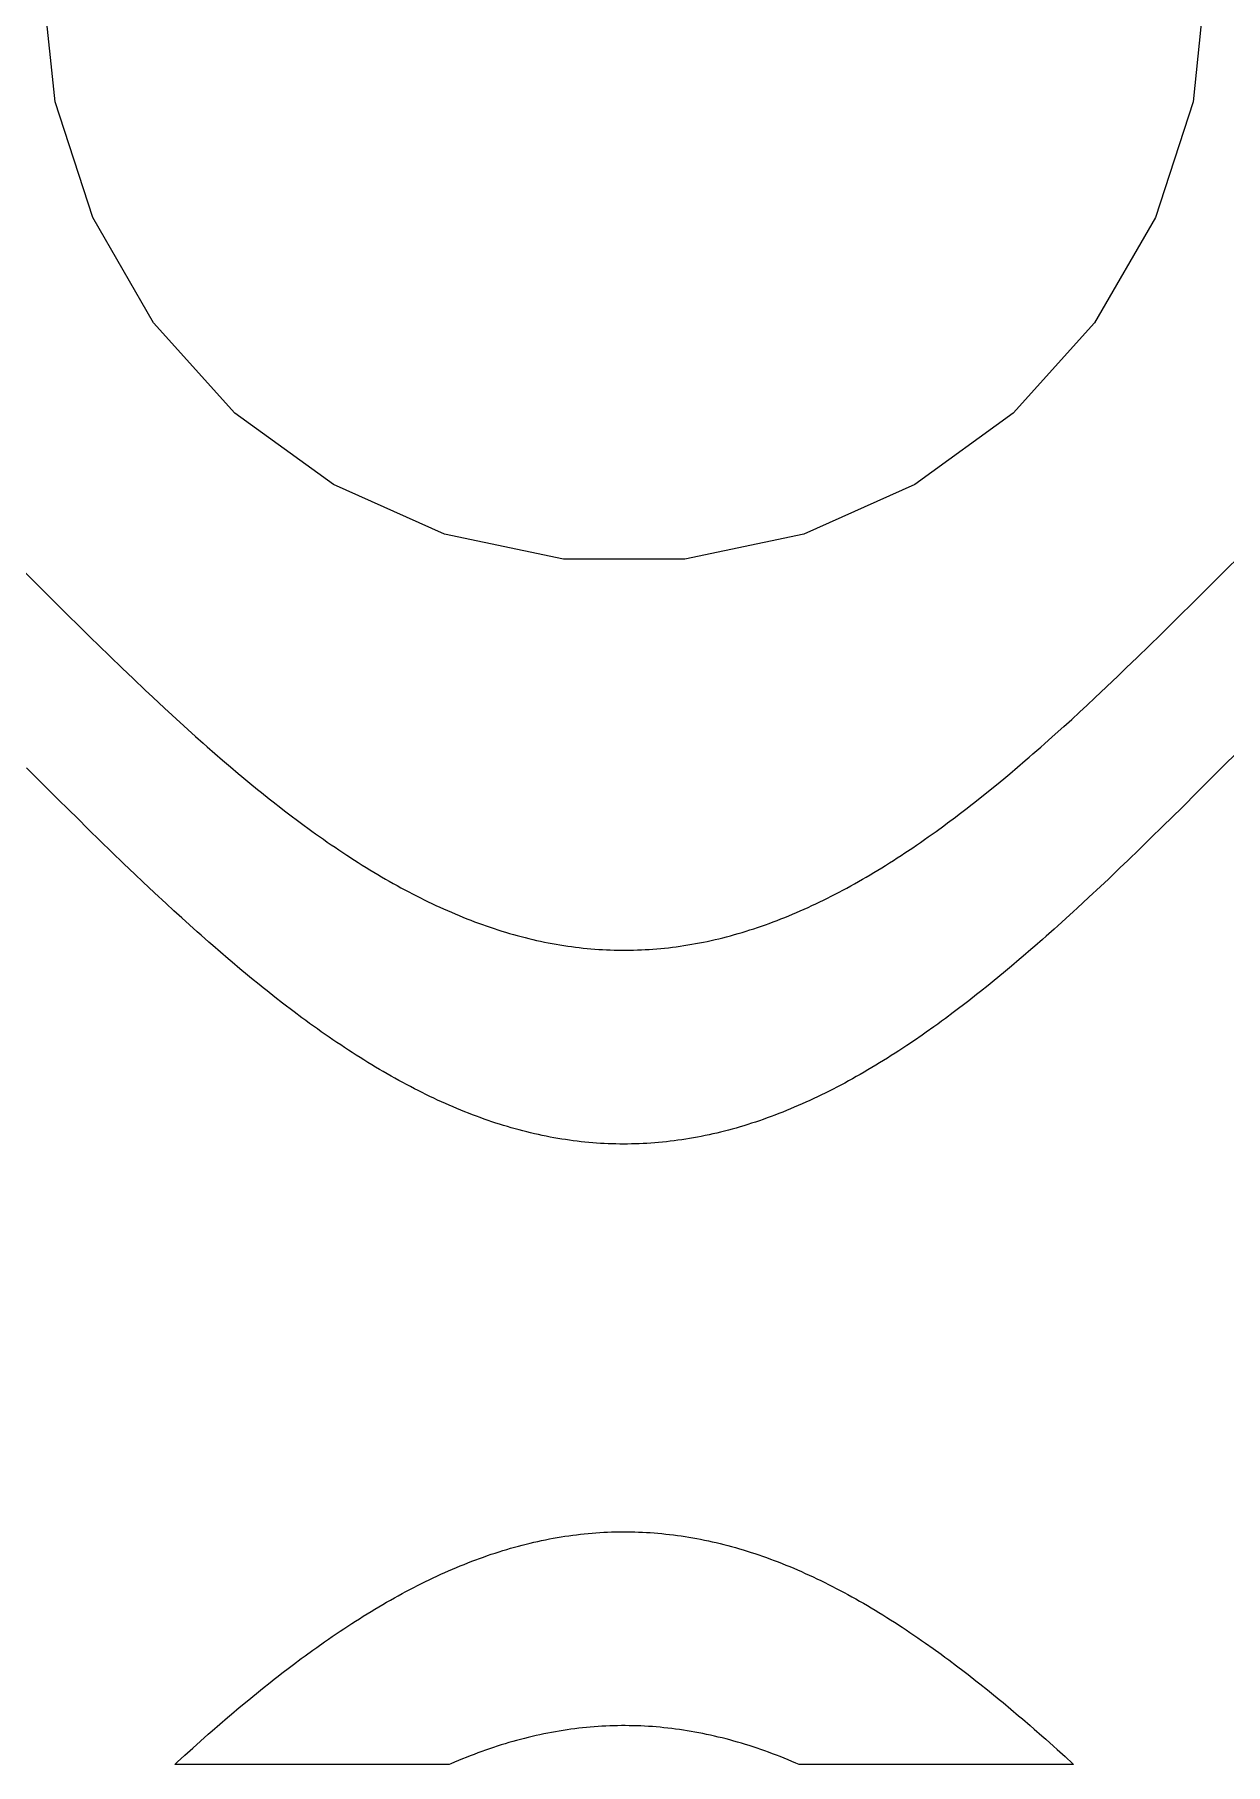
# Model space of a CAD drawing. Header units: metres. Extents: x -75 to 75, y 0 to 231.
# Drawn here: x -7.6 to 7.75, y 12 to 34.31 of the extents above; entities that cross this region are included whole.
import ezdxf

# ---------------------------------------------------------------- set-up
doc = ezdxf.new("R2010")
doc.units = ezdxf.units.M

msp = doc.modelspace()

# ---------------------------------------------------------------- linework, layer by layer
for p, q in [((-7.33604, 33.4407), (-7.5, 35)), ((7.5, 35), (7.33604, 33.4407)), ((-6.85158, 31.9495), (-7.33604, 33.4407)), ((7.33604, 33.4407), (6.85158, 31.9495)), ((-6.06758, 30.5917), (-6.85158, 31.9495)), ((6.85158, 31.9495), (6.06758, 30.5917)), ((-5.01846, 29.4264), (-6.06758, 30.5917)), ((6.06758, 30.5917), (5.01846, 29.4264)), ((-3.75, 28.5049), (-5.01846, 29.4264)), ((5.01846, 29.4264), (3.75, 28.5049)), ((-2.31758, 27.8671), (-3.75, 28.5049)), ((3.75, 28.5049), (2.31758, 27.8671)), ((-8.22823, 27.874), (-7.42828, 27.0748)), ((-0.78392, 27.5411), (-2.31758, 27.8671)), ((2.31758, 27.8671), (0.78392, 27.5411)), ((7.47169, 27.118), (8.22166, 27.8674)), ((0.78392, 27.5411), (-0.78392, 27.5411)), ((-7.42828, 27.0748), (-7.17827, 26.8264)), ((7.3217, 26.9687), (7.47169, 27.118)), ((-7.17827, 26.8264), (-7.02827, 26.6781)), ((7.07169, 26.7208), (7.17171, 26.8198)), ((7.17171, 26.8198), (7.3217, 26.9687)), ((-7.02827, 26.6781), (-6.87828, 26.5305)), ((6.7717, 26.4261), (6.92169, 26.573)), ((6.92169, 26.573), (7.07169, 26.7208)), ((-6.87828, 26.5305), (-6.77826, 26.4326)), ((-6.77826, 26.4326), (-6.62827, 26.2865)), ((6.6217, 26.2801), (6.7717, 26.4261)), ((-6.62827, 26.2865), (-6.47827, 26.1416)), ((-6.47827, 26.1416), (-6.32828, 25.9978)), ((6.37169, 26.0393), (6.47171, 26.1352)), ((6.47171, 26.1352), (6.6217, 26.2801)), ((-6.32828, 25.9978), (-6.17828, 25.8555)), ((6.0717, 25.7552), (6.22169, 25.8965)), ((6.22169, 25.8965), (6.37169, 26.0393)), ((-6.17828, 25.8555), (-6.07826, 25.7614)), ((-6.07826, 25.7614), (-5.92827, 25.6216)), ((5.87166, 25.5692), (5.97168, 25.6618)), ((5.97168, 25.6618), (6.0717, 25.7552)), ((-5.92827, 25.6216), (-5.82825, 25.5293)), ((-5.82825, 25.5293), (-5.77827, 25.4834)), ((-5.77827, 25.4834), (-5.67825, 25.3923)), ((5.67169, 25.3863), (5.77171, 25.4773)), ((5.77171, 25.4773), (5.87166, 25.5692)), ((-5.67825, 25.3923), (-5.62828, 25.3471)), ((-5.62828, 25.3471), (-5.52826, 25.2573)), ((-5.52826, 25.2573), (-5.42824, 25.1684)), ((5.42168, 25.1624), (5.5217, 25.2513)), ((5.5217, 25.2513), (5.67169, 25.3863)), ((8.24425, 25.3899), (7.39426, 24.5409)), ((-5.42824, 25.1684), (-5.37827, 25.1242)), ((-5.37827, 25.1242), (-5.27824, 25.0367)), ((-5.27824, 25.0367), (-5.17822, 24.9502)), ((5.17166, 24.9445), (5.22171, 24.9876)), ((5.22171, 24.9876), (5.27168, 25.0309)), ((5.27168, 25.0309), (5.3717, 25.1184)), ((5.3717, 25.1184), (5.42168, 25.1624)), ((-7.30568, 24.4528), (-7.70569, 24.8518)), ((-5.17822, 24.9502), (-5.07828, 24.8647)), ((-5.07828, 24.8647), (-4.97826, 24.7803)), ((-4.97826, 24.7803), (-4.92828, 24.7384)), ((4.92165, 24.7329), (4.97169, 24.7746)), ((4.97169, 24.7746), (5.07164, 24.859)), ((5.07164, 24.859), (5.17166, 24.9445)), ((-4.92828, 24.7384), (-4.82826, 24.6556)), ((-4.82826, 24.6556), (-4.72824, 24.574)), ((-4.72824, 24.574), (-4.67827, 24.5335)), ((4.67171, 24.5282), (4.72168, 24.5686)), ((4.72168, 24.5686), (4.8217, 24.6501)), ((4.8217, 24.6501), (4.92165, 24.7329)), ((7.39426, 24.5409), (7.19429, 24.3421)), ((-7.15569, 24.304), (-7.30568, 24.4528)), ((-4.67827, 24.5335), (-4.57825, 24.4537)), ((-4.57825, 24.4537), (-4.52827, 24.4141)), ((-4.52827, 24.4141), (-4.42825, 24.3361)), ((-4.42825, 24.3361), (-4.37828, 24.2976)), ((4.32167, 24.2542), (4.42169, 24.3309)), ((4.42169, 24.3309), (4.47166, 24.3697)), ((4.47166, 24.3697), (4.52171, 24.409)), ((4.52171, 24.409), (4.57169, 24.4484)), ((4.57169, 24.4484), (4.67171, 24.5282)), ((7.19429, 24.3421), (6.94427, 24.0952)), ((-7.05566, 24.2051), (-7.15569, 24.304)), ((-6.90567, 24.0574), (-7.05566, 24.2051)), ((-4.37828, 24.2976), (-4.32823, 24.2593)), ((-4.32823, 24.2593), (-4.27826, 24.2214)), ((-4.27826, 24.2214), (-4.22821, 24.1838)), ((-4.22821, 24.1838), (-4.17824, 24.1466)), ((-4.17824, 24.1466), (-4.12827, 24.1096)), ((-4.12827, 24.1096), (-4.07822, 24.073)), ((4.02168, 24.032), (4.1217, 24.1048)), ((4.1217, 24.1048), (4.17168, 24.1416)), ((4.17168, 24.1416), (4.2717, 24.2164)), ((4.2717, 24.2164), (4.32167, 24.2542)), ((6.94427, 24.0952), (6.79428, 23.9481)), ((-6.75568, 23.9105), (-6.90567, 24.0574)), ((-6.60568, 23.7646), (-6.75568, 23.9105)), ((-4.07822, 24.073), (-4.02824, 24.0368)), ((-4.02824, 24.0368), (-3.97827, 24.0009)), ((-3.97827, 24.0009), (-3.92822, 23.9654)), ((-3.92822, 23.9654), (-3.87825, 23.9302)), ((-3.87825, 23.9302), (-3.82828, 23.8953)), ((-3.82828, 23.8953), (-3.77823, 23.8609)), ((3.77167, 23.8564), (3.82164, 23.8908)), ((3.82164, 23.8908), (3.87169, 23.9256)), ((3.87169, 23.9256), (3.92166, 23.9606)), ((3.92166, 23.9606), (3.97171, 23.9961)), ((3.97171, 23.9961), (4.02168, 24.032)), ((6.79428, 23.9481), (6.64429, 23.802)), ((-6.45569, 23.6198), (-6.60568, 23.7646)), ((-3.77823, 23.8609), (-3.72826, 23.8268)), ((-3.72826, 23.8268), (-3.67828, 23.793)), ((-3.67828, 23.793), (-3.57826, 23.7267)), ((-3.57826, 23.7267), (-3.47824, 23.6618)), ((-3.47824, 23.6618), (-3.42827, 23.63)), ((3.42171, 23.6258), (3.47168, 23.6575)), ((3.47168, 23.6575), (3.52165, 23.6897)), ((3.52165, 23.6897), (3.5717, 23.7223)), ((3.5717, 23.7223), (3.62167, 23.7553)), ((3.62167, 23.7553), (3.72169, 23.8223)), ((3.72169, 23.8223), (3.77167, 23.8564)), ((6.49429, 23.6569), (6.39427, 23.5609)), ((6.64429, 23.802), (6.49429, 23.6569)), ((-6.30569, 23.4763), (-6.45569, 23.6198)), ((-6.20567, 23.3814), (-6.30569, 23.4763)), ((-3.42827, 23.63), (-3.37822, 23.5985)), ((-3.37822, 23.5985), (-3.32825, 23.5674)), ((-3.32825, 23.5674), (-3.27827, 23.5368)), ((-3.27827, 23.5368), (-3.22823, 23.5065)), ((-3.22823, 23.5065), (-3.17825, 23.4766)), ((-3.17825, 23.4766), (-3.12828, 23.4471)), ((-3.12828, 23.4471), (-3.07823, 23.418)), ((3.07167, 23.4142), (3.12164, 23.4432)), ((3.12164, 23.4432), (3.17169, 23.4726)), ((3.17169, 23.4726), (3.22166, 23.5024)), ((3.22166, 23.5024), (3.27171, 23.5327)), ((3.27171, 23.5327), (3.32169, 23.5633)), ((3.32169, 23.5633), (3.37166, 23.5944)), ((3.37166, 23.5944), (3.42171, 23.6258)), ((6.39427, 23.5609), (6.24428, 23.4179)), ((-6.05568, 23.2402), (-6.20567, 23.3814)), ((-5.90569, 23.1007), (-6.05568, 23.2402)), ((-3.07823, 23.418), (-3.02826, 23.3894)), ((-3.02826, 23.3894), (-2.97821, 23.3611)), ((-2.97821, 23.3611), (-2.92824, 23.3332)), ((-2.92824, 23.3332), (-2.87827, 23.3058)), ((-2.87827, 23.3058), (-2.82822, 23.2788)), ((-2.82822, 23.2788), (-2.77824, 23.2522)), ((-2.77824, 23.2522), (-2.72827, 23.2261)), ((-2.72827, 23.2261), (-2.67822, 23.2003)), ((-2.67822, 23.2003), (-2.62825, 23.175)), ((2.67166, 23.1969), (2.72171, 23.2226)), ((2.72171, 23.2226), (2.77168, 23.2487)), ((2.77168, 23.2487), (2.82166, 23.2752)), ((2.82166, 23.2752), (2.8717, 23.3022)), ((2.8717, 23.3022), (2.92168, 23.3295)), ((2.92168, 23.3295), (2.97165, 23.3574)), ((2.97165, 23.3574), (3.0217, 23.3855)), ((3.0217, 23.3855), (3.07167, 23.4142)), ((6.14426, 23.3234), (5.99426, 23.1828)), ((6.24428, 23.4179), (6.14426, 23.3234)), ((-5.80566, 23.0085), (-5.90569, 23.1007)), ((-5.70564, 22.9172), (-5.80566, 23.0085)), ((-2.62825, 23.175), (-2.57828, 23.1502)), ((-2.57828, 23.1502), (-2.52823, 23.1257)), ((-2.52823, 23.1257), (-2.47826, 23.1017)), ((-2.47826, 23.1017), (-2.42828, 23.0782)), ((-2.42828, 23.0782), (-2.37823, 23.055)), ((-2.37823, 23.055), (-2.32826, 23.0324)), ((-2.32826, 23.0324), (-2.27821, 23.0101)), ((-2.27821, 23.0101), (-2.22824, 22.9884)), ((-2.22824, 22.9884), (-2.17827, 22.967)), ((2.17171, 22.9642), (2.22168, 22.9855)), ((2.22168, 22.9855), (2.27165, 23.0072)), ((2.27165, 23.0072), (2.3217, 23.0293)), ((2.3217, 23.0293), (2.37167, 23.052)), ((2.37167, 23.052), (2.42165, 23.075)), ((2.42165, 23.075), (2.47169, 23.0985)), ((2.47169, 23.0985), (2.52167, 23.1225)), ((2.52167, 23.1225), (2.57164, 23.1469)), ((2.57164, 23.1469), (2.62169, 23.1717)), ((2.62169, 23.1717), (2.67166, 23.1969)), ((5.7943, 22.998), (5.69427, 22.9068)), ((5.84427, 23.0439), (5.7943, 22.998)), ((5.99426, 23.1828), (5.84427, 23.0439)), ((-5.6057, 22.8267), (-5.70564, 22.9172)), ((-5.50568, 22.7371), (-5.6057, 22.8267)), ((-2.17827, 22.967), (-2.12822, 22.9462)), ((-2.12822, 22.9462), (-2.07825, 22.9257)), ((-2.07825, 22.9257), (-2.02827, 22.9057)), ((-2.02827, 22.9057), (-1.97823, 22.8863)), ((-1.97823, 22.8863), (-1.92825, 22.8672)), ((-1.92825, 22.8672), (-1.87828, 22.8487)), ((-1.87828, 22.8487), (-1.82823, 22.8305)), ((-1.82823, 22.8305), (-1.77826, 22.8129)), ((-1.77826, 22.8129), (-1.72821, 22.7957)), ((-1.72821, 22.7957), (-1.67824, 22.779)), ((-1.67824, 22.779), (-1.62827, 22.7628)), ((-1.62827, 22.7628), (-1.57822, 22.747)), ((1.57166, 22.745), (1.6217, 22.7606)), ((1.6217, 22.7606), (1.67168, 22.7768)), ((1.67168, 22.7768), (1.72165, 22.7934)), ((1.72165, 22.7934), (1.7717, 22.8106)), ((1.7717, 22.8106), (1.82167, 22.8281)), ((1.82167, 22.8281), (1.87164, 22.8462)), ((1.87164, 22.8462), (1.92169, 22.8647)), ((1.92169, 22.8647), (1.97166, 22.8837)), ((1.97166, 22.8837), (2.02171, 22.9031)), ((2.02171, 22.9031), (2.07169, 22.923)), ((2.07169, 22.923), (2.12166, 22.9434)), ((2.12166, 22.9434), (2.17171, 22.9642)), ((5.54428, 22.7715), (5.44426, 22.6824)), ((5.59425, 22.8164), (5.54428, 22.7715)), ((5.69427, 22.9068), (5.59425, 22.8164)), ((-5.45563, 22.6926), (-5.50568, 22.7371)), ((-5.35568, 22.6044), (-5.45563, 22.6926)), ((-5.30563, 22.5606), (-5.35568, 22.6044)), ((-5.20569, 22.4738), (-5.30563, 22.5606)), ((-1.57822, 22.747), (-1.52824, 22.7317)), ((-1.52824, 22.7317), (-1.47827, 22.7169)), ((-1.47827, 22.7169), (-1.42822, 22.7026)), ((-1.42822, 22.7026), (-1.37825, 22.6888)), ((-1.37825, 22.6888), (-1.32828, 22.6754)), ((-1.32828, 22.6754), (-1.27823, 22.6625)), ((-1.27823, 22.6625), (-1.22826, 22.6501)), ((-1.22826, 22.6501), (-1.17828, 22.6382)), ((-1.17828, 22.6382), (-1.12823, 22.6267)), ((-1.12823, 22.6267), (-1.07826, 22.6158)), ((-1.07826, 22.6158), (-1.02821, 22.6054)), ((-1.02821, 22.6054), (-0.978241, 22.5954)), ((-0.978241, 22.5954), (-0.928268, 22.5859)), ((-0.928268, 22.5859), (-0.87822, 22.5769)), ((-0.87822, 22.5769), (-0.828247, 22.5684)), ((-0.828247, 22.5684), (-0.778275, 22.5604)), ((-0.778275, 22.5604), (-0.728226, 22.5529)), ((-0.728226, 22.5529), (-0.678253, 22.5459)), ((-0.678253, 22.5459), (-0.628281, 22.5394)), ((-0.628281, 22.5394), (-0.578232, 22.5333)), ((-0.578232, 22.5333), (-0.528259, 22.5278)), ((0.521698, 22.5272), (0.571671, 22.5326)), ((0.571671, 22.5326), (0.621643, 22.5385)), ((0.621643, 22.5385), (0.671692, 22.545)), ((0.671692, 22.545), (0.721664, 22.552)), ((0.721664, 22.552), (0.771713, 22.5594)), ((0.771713, 22.5594), (0.821686, 22.5673)), ((0.821686, 22.5673), (0.871658, 22.5758)), ((0.871658, 22.5758), (0.921707, 22.5847)), ((0.921707, 22.5847), (0.97168, 22.5941)), ((0.97168, 22.5941), (1.02165, 22.604)), ((1.02165, 22.604), (1.0717, 22.6144)), ((1.0717, 22.6144), (1.12167, 22.6253)), ((1.12167, 22.6253), (1.17165, 22.6366)), ((1.17165, 22.6366), (1.22169, 22.6485)), ((1.22169, 22.6485), (1.27167, 22.6608)), ((1.27167, 22.6608), (1.32164, 22.6736)), ((1.32164, 22.6736), (1.37169, 22.6869)), ((1.37169, 22.6869), (1.42166, 22.7007)), ((1.42166, 22.7007), (1.47171, 22.715)), ((1.47171, 22.715), (1.52168, 22.7297)), ((1.52168, 22.7297), (1.57166, 22.745)), ((5.29427, 22.5506), (5.24429, 22.5071)), ((5.39429, 22.6382), (5.29427, 22.5506)), ((5.44426, 22.6824), (5.39429, 22.6382)), ((-5.10567, 22.388), (-5.20569, 22.4738)), ((-5.05569, 22.3455), (-5.10567, 22.388)), ((-4.95567, 22.2614), (-5.05569, 22.3455)), ((-0.528259, 22.5278), (-0.47821, 22.5228)), ((-0.47821, 22.5228), (-0.428238, 22.5183)), ((-0.428238, 22.5183), (-0.378265, 22.5143)), ((-0.378265, 22.5143), (-0.328217, 22.5108)), ((-0.328217, 22.5108), (-0.278244, 22.5077)), ((-0.278244, 22.5077), (-0.228271, 22.5052)), ((-0.228271, 22.5052), (-0.178223, 22.5031)), ((-0.178223, 22.5031), (-0.12825, 22.5016)), ((-0.12825, 22.5016), (-0.078278, 22.5006)), ((-0.078278, 22.5006), (-0.028229, 22.5001)), ((-0.028229, 22.5001), (0.021667, 22.5)), ((0.021667, 22.5), (0.07164, 22.5005)), ((0.07164, 22.5005), (0.121689, 22.5014)), ((0.121689, 22.5014), (0.171661, 22.5029)), ((0.171661, 22.5029), (0.22171, 22.5049)), ((0.22171, 22.5049), (0.271683, 22.5073)), ((0.271683, 22.5073), (0.321655, 22.5103)), ((0.321655, 22.5103), (0.371704, 22.5137)), ((0.371704, 22.5137), (0.421677, 22.5177)), ((0.421677, 22.5177), (0.471649, 22.5222)), ((0.471649, 22.5222), (0.521698, 22.5272)), ((5.0943, 22.3782), (4.99428, 22.2936)), ((5.14427, 22.421), (5.0943, 22.3782)), ((5.24429, 22.5071), (5.14427, 22.421)), ((-4.85565, 22.1782), (-4.95567, 22.2614)), ((-4.80568, 22.1371), (-4.85565, 22.1782)), ((-4.70566, 22.0557), (-4.80568, 22.1371)), ((4.74426, 22.0869), (4.69429, 22.0464)), ((4.84428, 22.1687), (4.74426, 22.0869)), ((4.89426, 22.2101), (4.84428, 22.1687)), ((4.99428, 22.2936), (4.89426, 22.2101)), ((-4.65569, 22.0154), (-4.70566, 22.0557)), ((-4.60564, 21.9754), (-4.65569, 22.0154)), ((-4.50569, 21.8964), (-4.60564, 21.9754)), ((-4.40567, 21.8186), (-4.50569, 21.8964)), ((4.5443, 21.9267), (4.44427, 21.8484)), ((4.59427, 21.9663), (4.5443, 21.9267)), ((4.69429, 22.0464), (4.59427, 21.9663)), ((-4.3557, 21.7802), (-4.40567, 21.8186)), ((-4.30565, 21.7421), (-4.3557, 21.7802)), ((-4.25568, 21.7043), (-4.30565, 21.7421)), ((-4.15565, 21.6298), (-4.25568, 21.7043)), ((4.24423, 21.6957), (4.14429, 21.6213)), ((4.29428, 21.7334), (4.24423, 21.6957)), ((4.39423, 21.8098), (4.29428, 21.7334)), ((4.44427, 21.8484), (4.39423, 21.8098)), ((-4.10568, 21.5931), (-4.15565, 21.6298)), ((-4.05563, 21.5566), (-4.10568, 21.5931)), ((-4.00566, 21.5205), (-4.05563, 21.5566)), ((-3.95569, 21.4848), (-4.00566, 21.5205)), ((-3.90564, 21.4494), (-3.95569, 21.4848)), ((-3.85567, 21.4144), (-3.90564, 21.4494)), ((3.89427, 21.4413), (3.8443, 21.4064)), ((3.99429, 21.5123), (3.89427, 21.4413)), ((4.04427, 21.5483), (3.99429, 21.5123)), ((4.09424, 21.5846), (4.04427, 21.5483)), ((4.14429, 21.6213), (4.09424, 21.5846)), ((-3.80569, 21.3798), (-3.85567, 21.4144)), ((-3.75565, 21.3454), (-3.80569, 21.3798)), ((-3.70567, 21.3115), (-3.75565, 21.3454)), ((-3.65562, 21.2779), (-3.70567, 21.3115)), ((-3.60565, 21.2447), (-3.65562, 21.2779)), ((-3.55568, 21.2119), (-3.60565, 21.2447)), ((-3.50563, 21.1794), (-3.55568, 21.2119)), ((3.54424, 21.2044), (3.49426, 21.172)), ((3.59428, 21.2372), (3.54424, 21.2044)), ((3.64426, 21.2703), (3.59428, 21.2372)), ((3.74428, 21.3376), (3.64426, 21.2703)), ((3.8443, 21.4064), (3.74428, 21.3376)), ((-3.45566, 21.1474), (-3.50563, 21.1794)), ((-3.40569, 21.1157), (-3.45566, 21.1474)), ((-3.35564, 21.0844), (-3.40569, 21.1157)), ((-3.30566, 21.0535), (-3.35564, 21.0844)), ((-3.25569, 21.023), (-3.30566, 21.0535)), ((-3.20564, 20.9929), (-3.25569, 21.023)), ((-3.15567, 20.9632), (-3.20564, 20.9929)), ((3.19427, 20.986), (3.14423, 20.9564)), ((3.24425, 21.0161), (3.19427, 20.986)), ((3.2943, 21.0464), (3.24425, 21.0161)), ((3.34427, 21.0773), (3.2943, 21.0464)), ((3.39424, 21.1085), (3.34427, 21.0773)), ((3.44429, 21.1401), (3.39424, 21.1085)), ((3.49426, 21.172), (3.44429, 21.1401)), ((-3.1057, 20.9339), (-3.15567, 20.9632)), ((-3.05565, 20.905), (-3.1057, 20.9339)), ((-3.00568, 20.8765), (-3.05565, 20.905)), ((-2.95563, 20.8485), (-3.00568, 20.8765)), ((-2.90565, 20.8208), (-2.95563, 20.8485)), ((-2.85568, 20.7935), (-2.90565, 20.8208)), ((-2.80563, 20.7668), (-2.85568, 20.7935)), ((-2.75566, 20.7404), (-2.80563, 20.7668)), ((2.79427, 20.7607), (2.74429, 20.7343)), ((2.84424, 20.7874), (2.79427, 20.7607)), ((2.89429, 20.8145), (2.84424, 20.7874)), ((2.94426, 20.8421), (2.89429, 20.8145)), ((2.99423, 20.8701), (2.94426, 20.8421)), ((3.04428, 20.8984), (2.99423, 20.8701)), ((3.09425, 20.9272), (3.04428, 20.8984)), ((3.14423, 20.9564), (3.09425, 20.9272)), ((-2.70569, 20.7143), (-2.75566, 20.7404)), ((-2.65564, 20.6889), (-2.70569, 20.7143)), ((-2.60567, 20.6638), (-2.65564, 20.6889)), ((-2.55569, 20.639), (-2.60567, 20.6638)), ((-2.50565, 20.6148), (-2.55569, 20.639)), ((-2.45567, 20.591), (-2.50565, 20.6148)), ((-2.40562, 20.5676), (-2.45567, 20.591)), ((-2.35565, 20.5447), (-2.40562, 20.5676)), ((-2.30568, 20.5222), (-2.35565, 20.5447)), ((2.34428, 20.5396), (2.29424, 20.5171)), ((2.39426, 20.5624), (2.34428, 20.5396)), ((2.44423, 20.5856), (2.39426, 20.5624)), ((2.49428, 20.6093), (2.44423, 20.5856)), ((2.54425, 20.6335), (2.49428, 20.6093)), ((2.5943, 20.658), (2.54425, 20.6335)), ((2.64427, 20.6831), (2.5943, 20.658)), ((2.69424, 20.7085), (2.64427, 20.6831)), ((2.74429, 20.7343), (2.69424, 20.7085)), ((-2.25563, 20.5003), (-2.30568, 20.5222)), ((-2.20566, 20.4787), (-2.25563, 20.5003)), ((-2.15569, 20.4575), (-2.20566, 20.4787)), ((-2.10564, 20.4369), (-2.15569, 20.4575)), ((-2.05566, 20.4166), (-2.10564, 20.4369)), ((-2.00569, 20.3969), (-2.05566, 20.4166)), ((-1.95564, 20.3776), (-2.00569, 20.3969)), ((-1.90567, 20.3587), (-1.95564, 20.3776)), ((-1.8557, 20.3404), (-1.90567, 20.3587)), ((-1.80565, 20.3225), (-1.8557, 20.3404)), ((-1.75568, 20.3051), (-1.80565, 20.3225)), ((-1.70563, 20.2881), (-1.75568, 20.3051)), ((1.74423, 20.3011), (1.69426, 20.2843)), ((1.79428, 20.3185), (1.74423, 20.3011)), ((1.84425, 20.3362), (1.79428, 20.3185)), ((1.89423, 20.3545), (1.84425, 20.3362)), ((1.94427, 20.3732), (1.89423, 20.3545)), ((1.99425, 20.3925), (1.94427, 20.3732)), ((2.0443, 20.4121), (1.99425, 20.3925)), ((2.09427, 20.4322), (2.0443, 20.4121)), ((2.14424, 20.4527), (2.09427, 20.4322)), ((2.19429, 20.4738), (2.14424, 20.4527)), ((2.24426, 20.4952), (2.19429, 20.4738)), ((2.29424, 20.5171), (2.24426, 20.4952)), ((-1.65565, 20.2716), (-1.70563, 20.2881)), ((-1.60568, 20.2556), (-1.65565, 20.2716)), ((-1.55563, 20.24), (-1.60568, 20.2556)), ((-1.50566, 20.225), (-1.55563, 20.24)), ((-1.45569, 20.2104), (-1.50566, 20.225)), ((-1.40564, 20.1963), (-1.45569, 20.2104)), ((-1.35567, 20.1826), (-1.40564, 20.1963)), ((-1.30569, 20.1695), (-1.35567, 20.1826)), ((-1.25565, 20.1569), (-1.30569, 20.1695)), ((-1.20567, 20.1447), (-1.25565, 20.1569)), ((-1.15562, 20.133), (-1.20567, 20.1447)), ((-1.10565, 20.1218), (-1.15562, 20.133)), ((-1.05568, 20.111), (-1.10565, 20.1218)), ((-1.00563, 20.1008), (-1.05568, 20.111)), ((-0.955658, 20.091), (-1.00563, 20.1008)), ((-0.905685, 20.0818), (-0.955658, 20.091)), ((-0.855637, 20.073), (-0.905685, 20.0818)), ((0.894241, 20.0797), (0.844269, 20.0711)), ((0.94429, 20.0889), (0.894241, 20.0797)), ((0.994263, 20.0985), (0.94429, 20.0889)), ((1.04424, 20.1086), (0.994263, 20.0985)), ((1.09428, 20.1192), (1.04424, 20.1086)), ((1.14426, 20.1303), (1.09428, 20.1192)), ((1.19423, 20.1419), (1.14426, 20.1303)), ((1.24428, 20.154), (1.19423, 20.1419)), ((1.29425, 20.1665), (1.24428, 20.154)), ((1.3443, 20.1796), (1.29425, 20.1665)), ((1.39427, 20.1931), (1.3443, 20.1796)), ((1.44424, 20.2071), (1.39427, 20.1931)), ((1.49429, 20.2216), (1.44424, 20.2071)), ((1.54427, 20.2365), (1.49429, 20.2216)), ((1.59424, 20.252), (1.54427, 20.2365)), ((1.64429, 20.2679), (1.59424, 20.252)), ((1.69426, 20.2843), (1.64429, 20.2679)), ((-0.805664, 20.0648), (-0.855637, 20.073)), ((-0.755692, 20.057), (-0.805664, 20.0648)), ((-0.705643, 20.0497), (-0.755692, 20.057)), ((-0.65567, 20.0429), (-0.705643, 20.0497)), ((-0.605698, 20.0366), (-0.65567, 20.0429)), ((-0.555649, 20.0308), (-0.605698, 20.0366)), ((-0.505676, 20.0255), (-0.555649, 20.0308)), ((-0.455627, 20.0208), (-0.505676, 20.0255)), ((-0.405655, 20.0164), (-0.455627, 20.0208)), ((-0.355682, 20.0126), (-0.405655, 20.0164)), ((-0.305634, 20.0093), (-0.355682, 20.0126)), ((-0.255661, 20.0065), (-0.305634, 20.0093)), ((-0.205688, 20.0042), (-0.255661, 20.0065)), ((-0.15564, 20.0024), (-0.205688, 20.0042)), ((-0.105667, 20.0011), (-0.15564, 20.0024)), ((-0.055695, 20.0003), (-0.105667, 20.0011)), ((-0.005646, 20), (-0.055695, 20.0003)), ((0.04425, 20.0002), (-0.005646, 20)), ((0.094299, 20.0008), (0.04425, 20.0002)), ((0.144272, 20.0021), (0.094299, 20.0008)), ((0.194244, 20.0037), (0.144272, 20.0021)), ((0.244293, 20.006), (0.194244, 20.0037)), ((0.294266, 20.0086), (0.244293, 20.006)), ((0.344238, 20.0118), (0.294266, 20.0086)), ((0.394287, 20.0155), (0.344238, 20.0118)), ((0.44426, 20.0197), (0.394287, 20.0155)), ((0.494232, 20.0243), (0.44426, 20.0197)), ((0.544281, 20.0295), (0.494232, 20.0243)), ((0.594254, 20.0352), (0.544281, 20.0295)), ((0.644226, 20.0414), (0.594254, 20.0352)), ((0.694275, 20.0481), (0.644226, 20.0414)), ((0.744247, 20.0552), (0.694275, 20.0481)), ((0.794296, 20.0629), (0.744247, 20.0552)), ((0.844269, 20.0711), (0.794296, 20.0629)), ((-0.763702, 14.9418), (-0.713654, 14.9491)), ((-0.713654, 14.9491), (-0.663681, 14.956)), ((-0.663681, 14.956), (-0.613632, 14.9623)), ((-0.613632, 14.9623), (-0.56366, 14.9682)), ((-0.56366, 14.9682), (-0.513687, 14.9736)), ((-0.513687, 14.9736), (-0.463638, 14.9785)), ((-0.463638, 14.9785), (-0.413666, 14.9828)), ((-0.413666, 14.9828), (-0.363693, 14.9867)), ((-0.363693, 14.9867), (-0.313644, 14.9902)), ((-0.313644, 14.9902), (-0.263672, 14.993)), ((-0.263672, 14.993), (-0.213699, 14.9954)), ((-0.213699, 14.9954), (-0.163651, 14.9973)), ((-0.163651, 14.9973), (-0.113678, 14.9987)), ((-0.113678, 14.9987), (-0.063705, 14.9995)), ((-0.063705, 14.9995), (-0.013657, 14.9999)), ((-0.013657, 14.9999), (0.03624, 14.9998)), ((0.03624, 14.9998), (0.086289, 14.9992)), ((0.086289, 14.9992), (0.136261, 14.9981)), ((0.136261, 14.9981), (0.186234, 14.9965)), ((0.186234, 14.9965), (0.236282, 14.9944)), ((0.236282, 14.9944), (0.286255, 14.9918)), ((0.286255, 14.9918), (0.336227, 14.9886)), ((0.336227, 14.9886), (0.386276, 14.985)), ((0.386276, 14.985), (0.436249, 14.9809)), ((0.436249, 14.9809), (0.486221, 14.9763)), ((0.486221, 14.9763), (0.53627, 14.9712)), ((0.53627, 14.9712), (0.586243, 14.9656)), ((0.586243, 14.9656), (0.636292, 14.9596)), ((0.636292, 14.9596), (0.686264, 14.9529)), ((0.686264, 14.9529), (0.736237, 14.9458)), ((-1.71364, 14.7092), (-1.66367, 14.7257)), ((-1.66367, 14.7257), (-1.61369, 14.7418)), ((-1.61369, 14.7418), (-1.56364, 14.7575)), ((-1.56364, 14.7575), (-1.51367, 14.7726)), ((-1.51367, 14.7726), (-1.4637, 14.7872)), ((-1.4637, 14.7872), (-1.41365, 14.8014)), ((-1.41365, 14.8014), (-1.36368, 14.8151)), ((-1.36368, 14.8151), (-1.31371, 14.8283)), ((-1.31371, 14.8283), (-1.26366, 14.8411)), ((-1.26366, 14.8411), (-1.21368, 14.8534)), ((-1.21368, 14.8534), (-1.16364, 14.8652)), ((-1.16364, 14.8652), (-1.11366, 14.8764)), ((-1.11366, 14.8764), (-1.06369, 14.8872)), ((-1.06369, 14.8872), (-1.01364, 14.8975)), ((-1.01364, 14.8975), (-0.963669, 14.9074)), ((-0.963669, 14.9074), (-0.913696, 14.9167)), ((-0.913696, 14.9167), (-0.863647, 14.9255)), ((-0.863647, 14.9255), (-0.813675, 14.9339)), ((-0.813675, 14.9339), (-0.763702, 14.9418)), ((0.736237, 14.9458), (0.786285, 14.9383)), ((0.786285, 14.9383), (0.836258, 14.9302)), ((0.836258, 14.9302), (0.88623, 14.9216)), ((0.88623, 14.9216), (0.936279, 14.9126)), ((0.936279, 14.9126), (0.986252, 14.903)), ((0.986252, 14.903), (1.03622, 14.893)), ((1.03622, 14.893), (1.08627, 14.8824)), ((1.08627, 14.8824), (1.13625, 14.8714)), ((1.13625, 14.8714), (1.18622, 14.8599)), ((1.18622, 14.8599), (1.23627, 14.8479)), ((1.23627, 14.8479), (1.28624, 14.8354)), ((1.28624, 14.8354), (1.33629, 14.8225)), ((1.33629, 14.8225), (1.38626, 14.809)), ((1.38626, 14.809), (1.43623, 14.7951)), ((1.43623, 14.7951), (1.48628, 14.7807)), ((1.48628, 14.7807), (1.53625, 14.7658)), ((1.53625, 14.7658), (1.58623, 14.7504)), ((1.58623, 14.7504), (1.63628, 14.7346)), ((1.63628, 14.7346), (1.68625, 14.7183)), ((-2.26364, 14.4962), (-2.21367, 14.5179)), ((-2.21367, 14.5179), (-2.1637, 14.539)), ((-2.1637, 14.539), (-2.11365, 14.5598)), ((-2.11365, 14.5598), (-2.06367, 14.5801)), ((-2.06367, 14.5801), (-2.0137, 14.5999)), ((-2.0137, 14.5999), (-1.96365, 14.6193)), ((-1.96365, 14.6193), (-1.91368, 14.6382)), ((-1.91368, 14.6382), (-1.86363, 14.6566)), ((-1.86363, 14.6566), (-1.81366, 14.6746)), ((-1.81366, 14.6746), (-1.76369, 14.6921)), ((-1.76369, 14.6921), (-1.71364, 14.7092)), ((1.68625, 14.7183), (1.73622, 14.7015)), ((1.73622, 14.7015), (1.78627, 14.6842)), ((1.78627, 14.6842), (1.83624, 14.6665)), ((1.83624, 14.6665), (1.88629, 14.6484)), ((1.88629, 14.6484), (1.93626, 14.6297)), ((1.93626, 14.6297), (1.98624, 14.6106)), ((1.98624, 14.6106), (2.03629, 14.591)), ((2.03629, 14.591), (2.08626, 14.571)), ((2.08626, 14.571), (2.13623, 14.5505)), ((2.13623, 14.5505), (2.18628, 14.5296)), ((2.18628, 14.5296), (2.23625, 14.5081)), ((2.23625, 14.5081), (2.28622, 14.4863)), ((-2.76367, 14.2554), (-2.7137, 14.2815)), ((-2.7137, 14.2815), (-2.66365, 14.307)), ((-2.66365, 14.307), (-2.61368, 14.3322)), ((-2.61368, 14.3322), (-2.56371, 14.357)), ((-2.56371, 14.357), (-2.51366, 14.3813)), ((-2.51366, 14.3813), (-2.46368, 14.4051)), ((-2.46368, 14.4051), (-2.41364, 14.4286)), ((-2.41364, 14.4286), (-2.36366, 14.4516)), ((-2.36366, 14.4516), (-2.31369, 14.4741)), ((-2.31369, 14.4741), (-2.26364, 14.4962)), ((2.28622, 14.4863), (2.33627, 14.464)), ((2.33627, 14.464), (2.38625, 14.4412)), ((2.38625, 14.4412), (2.43622, 14.418)), ((2.43622, 14.418), (2.48627, 14.3945)), ((2.48627, 14.3945), (2.53624, 14.3703)), ((2.53624, 14.3703), (2.58629, 14.3459)), ((2.58629, 14.3459), (2.63626, 14.3209)), ((2.63626, 14.3209), (2.68623, 14.2955)), ((2.68623, 14.2955), (2.73628, 14.2697)), ((-3.16368, 14.032), (-3.11363, 14.0614)), ((-3.11363, 14.0614), (-3.06366, 14.0903)), ((-3.06366, 14.0903), (-3.01369, 14.1189)), ((-3.01369, 14.1189), (-2.96364, 14.147)), ((-2.96364, 14.147), (-2.91367, 14.1747)), ((-2.91367, 14.1747), (-2.86369, 14.202)), ((-2.86369, 14.202), (-2.81364, 14.229)), ((-2.81364, 14.229), (-2.76367, 14.2554)), ((2.73628, 14.2697), (2.78625, 14.2435)), ((2.78625, 14.2435), (2.83623, 14.2168)), ((2.83623, 14.2168), (2.88628, 14.1898)), ((2.88628, 14.1898), (2.93625, 14.1623)), ((2.93625, 14.1623), (2.98622, 14.1344)), ((2.98622, 14.1344), (3.03627, 14.1061)), ((3.03627, 14.1061), (3.08624, 14.0773)), ((3.08624, 14.0773), (3.13629, 14.0482)), ((-3.51364, 13.8153), (-3.46367, 13.8474)), ((-3.46367, 13.8474), (-3.4137, 13.8792)), ((-3.4137, 13.8792), (-3.36365, 13.9105)), ((-3.36365, 13.9105), (-3.31367, 13.9415)), ((-3.31367, 13.9415), (-3.2637, 13.9721)), ((-3.2637, 13.9721), (-3.21365, 14.0022)), ((-3.21365, 14.0022), (-3.16368, 14.032)), ((3.13629, 14.0482), (3.18626, 14.0186)), ((3.18626, 14.0186), (3.23624, 13.9886)), ((3.23624, 13.9886), (3.28629, 13.9583)), ((3.28629, 13.9583), (3.33626, 13.9275)), ((3.33626, 13.9275), (3.38623, 13.8964)), ((3.38623, 13.8964), (3.43628, 13.8649)), ((3.43628, 13.8649), (3.48625, 13.833)), ((3.48625, 13.833), (3.58627, 13.768)), ((-3.86368, 13.5799), (-3.81371, 13.6147)), ((-3.81371, 13.6147), (-3.76366, 13.6491)), ((-3.76366, 13.6491), (-3.71368, 13.683)), ((-3.71368, 13.683), (-3.66364, 13.7167)), ((-3.66364, 13.7167), (-3.61366, 13.7499)), ((-3.61366, 13.7499), (-3.56369, 13.7828)), ((-3.56369, 13.7828), (-3.51364, 13.8153)), ((3.58627, 13.768), (3.63625, 13.735)), ((3.63625, 13.735), (3.68622, 13.7016)), ((3.68622, 13.7016), (3.73627, 13.6678)), ((3.73627, 13.6678), (3.78624, 13.6336)), ((3.78624, 13.6336), (3.83629, 13.599)), ((-4.16367, 13.3642), (-4.11369, 13.401)), ((-4.11369, 13.401), (-4.01367, 13.4737)), ((-4.01367, 13.4737), (-3.9637, 13.5094)), ((-3.9637, 13.5094), (-3.86368, 13.5799)), ((3.83629, 13.599), (3.88626, 13.5641)), ((3.88626, 13.5641), (3.98628, 13.4933)), ((3.98628, 13.4933), (4.08623, 13.4211)), ((4.08623, 13.4211), (4.13628, 13.3845)), ((-4.46365, 13.1364), (-4.41368, 13.1751)), ((-4.41368, 13.1751), (-4.31366, 13.2517)), ((-4.31366, 13.2517), (-4.26369, 13.2896)), ((-4.26369, 13.2896), (-4.16367, 13.3642)), ((4.13628, 13.3845), (4.18625, 13.3475)), ((4.18625, 13.3475), (4.28627, 13.2726)), ((4.28627, 13.2726), (4.38629, 13.1963)), ((4.38629, 13.1963), (4.43626, 13.1577)), ((-4.71367, 12.9379), (-4.6637, 12.9781)), ((-4.6637, 12.9781), (-4.56367, 13.0579)), ((-4.56367, 13.0579), (-4.5137, 13.0972)), ((-4.5137, 13.0972), (-4.46365, 13.1364)), ((4.43626, 13.1577), (4.53629, 13.0795)), ((4.53629, 13.0795), (4.58626, 13.0399)), ((4.58626, 13.0399), (4.68628, 12.96)), ((4.68628, 12.96), (4.73625, 12.9195)), ((-5.06371, 12.6476), (-4.96368, 12.7319)), ((-4.96368, 12.7319), (-4.86366, 12.8152)), ((-4.86366, 12.8152), (-4.81369, 12.8563)), ((-4.81369, 12.8563), (-4.71367, 12.9379)), ((4.73625, 12.9195), (4.83627, 12.8378)), ((4.83627, 12.8378), (4.88625, 12.7965)), ((4.88625, 12.7965), (4.98627, 12.713)), ((-5.31364, 12.4323), (-5.2137, 12.5192)), ((-5.2137, 12.5192), (-5.11368, 12.6051)), ((-5.11368, 12.6051), (-5.06371, 12.6476)), ((-0.236282, 12.4944), (-0.286255, 12.4918)), ((-0.186234, 12.4965), (-0.236282, 12.4944)), ((-0.136261, 12.4981), (-0.186234, 12.4965)), ((-0.086289, 12.4992), (-0.136261, 12.4981)), ((-0.03624, 12.4998), (-0.086289, 12.4992)), ((0.013657, 12.4999), (-0.03624, 12.4998)), ((0.063705, 12.4995), (0.013657, 12.4999)), ((0.113678, 12.4987), (0.063705, 12.4995)), ((0.163651, 12.4973), (0.113678, 12.4987)), ((0.213699, 12.4954), (0.163651, 12.4973)), ((0.263672, 12.493), (0.213699, 12.4954)), ((0.313644, 12.4902), (0.263672, 12.493)), ((4.98627, 12.713), (5.08629, 12.6285)), ((5.08629, 12.6285), (5.13626, 12.5858)), ((5.13626, 12.5858), (5.23628, 12.4997)), ((5.23628, 12.4997), (5.28625, 12.4563)), ((-5.56366, 12.211), (-5.46364, 12.3003)), ((-5.46364, 12.3003), (-5.36369, 12.3885)), ((-5.36369, 12.3885), (-5.31364, 12.4323)), ((-1.48628, 12.2807), (-1.53625, 12.2658)), ((-1.43623, 12.2951), (-1.48628, 12.2807)), ((-1.38626, 12.309), (-1.43623, 12.2951)), ((-1.33629, 12.3225), (-1.38626, 12.309)), ((-1.28624, 12.3354), (-1.33629, 12.3225)), ((-1.23627, 12.3479), (-1.28624, 12.3354)), ((-1.18622, 12.3599), (-1.23627, 12.3479)), ((-1.13625, 12.3714), (-1.18622, 12.3599)), ((-1.08627, 12.3824), (-1.13625, 12.3714)), ((-1.03622, 12.393), (-1.08627, 12.3824)), ((-0.986252, 12.403), (-1.03622, 12.393)), ((-0.936279, 12.4126), (-0.986252, 12.403)), ((-0.88623, 12.4216), (-0.936279, 12.4126)), ((-0.836258, 12.4302), (-0.88623, 12.4216)), ((-0.786285, 12.4383), (-0.836258, 12.4302)), ((-0.736237, 12.4458), (-0.786285, 12.4383)), ((-0.686264, 12.4529), (-0.736237, 12.4458)), ((-0.636292, 12.4596), (-0.686264, 12.4529)), ((-0.586243, 12.4656), (-0.636292, 12.4596)), ((-0.53627, 12.4712), (-0.586243, 12.4656)), ((-0.486221, 12.4763), (-0.53627, 12.4712)), ((-0.436249, 12.4809), (-0.486221, 12.4763)), ((-0.386276, 12.485), (-0.436249, 12.4809)), ((-0.336227, 12.4886), (-0.386276, 12.485)), ((-0.286255, 12.4918), (-0.336227, 12.4886)), ((0.363693, 12.4867), (0.313644, 12.4902)), ((0.413666, 12.4828), (0.363693, 12.4867)), ((0.463638, 12.4785), (0.413666, 12.4828)), ((0.513687, 12.4736), (0.463638, 12.4785)), ((0.56366, 12.4682), (0.513687, 12.4736)), ((0.613632, 12.4623), (0.56366, 12.4682)), ((0.663681, 12.456), (0.613632, 12.4623)), ((0.713654, 12.4491), (0.663681, 12.456)), ((0.763702, 12.4418), (0.713654, 12.4491)), ((0.813675, 12.4339), (0.763702, 12.4418)), ((0.863647, 12.4255), (0.813675, 12.4339)), ((0.913696, 12.4167), (0.863647, 12.4255)), ((0.963669, 12.4074), (0.913696, 12.4167)), ((1.01364, 12.3975), (0.963669, 12.4074)), ((1.06369, 12.3872), (1.01364, 12.3975)), ((1.11366, 12.3764), (1.06369, 12.3872)), ((1.16364, 12.3652), (1.11366, 12.3764)), ((1.21368, 12.3534), (1.16364, 12.3652)), ((1.26366, 12.3411), (1.21368, 12.3534)), ((1.31371, 12.3283), (1.26366, 12.3411)), ((1.36368, 12.3151), (1.31371, 12.3283)), ((1.41365, 12.3014), (1.36368, 12.3151)), ((1.4637, 12.2872), (1.41365, 12.3014)), ((1.51367, 12.2726), (1.4637, 12.2872)), ((1.56364, 12.2575), (1.51367, 12.2726)), ((5.28625, 12.4563), (5.38628, 12.3687)), ((5.38628, 12.3687), (5.43625, 12.3245)), ((5.43625, 12.3245), (5.53627, 12.2356)), ((-5.7637, 12.0299), (-5.66368, 12.1208)), ((-5.66368, 12.1208), (-5.56366, 12.211)), ((-2.13623, 12.0505), (-2.18628, 12.0296)), ((-2.08626, 12.071), (-2.13623, 12.0505)), ((-2.03629, 12.091), (-2.08626, 12.071)), ((-1.98624, 12.1106), (-2.03629, 12.091)), ((-1.93626, 12.1297), (-1.98624, 12.1106)), ((-1.88629, 12.1484), (-1.93626, 12.1297)), ((-1.83624, 12.1665), (-1.88629, 12.1484)), ((-1.78627, 12.1842), (-1.83624, 12.1665)), ((-1.73622, 12.2015), (-1.78627, 12.1842)), ((-1.68625, 12.2183), (-1.73622, 12.2015)), ((-1.63628, 12.2346), (-1.68625, 12.2183)), ((-1.58623, 12.2504), (-1.63628, 12.2346)), ((-1.53625, 12.2658), (-1.58623, 12.2504)), ((1.61369, 12.2418), (1.56364, 12.2575)), ((1.66367, 12.2257), (1.61369, 12.2418)), ((1.71364, 12.2092), (1.66367, 12.2257)), ((1.76369, 12.1921), (1.71364, 12.2092)), ((1.81366, 12.1746), (1.76369, 12.1921)), ((1.86363, 12.1566), (1.81366, 12.1746)), ((1.91368, 12.1382), (1.86363, 12.1566)), ((1.96365, 12.1193), (1.91368, 12.1382)), ((2.0137, 12.0999), (1.96365, 12.1193)), ((2.06367, 12.0801), (2.0137, 12.0999)), ((2.11365, 12.0598), (2.06367, 12.0801)), ((2.1637, 12.039), (2.11365, 12.0598)), ((5.53627, 12.2356), (5.58624, 12.1907)), ((5.58624, 12.1907), (5.68626, 12.1004)), ((5.68626, 12.1004), (5.78629, 12.0092)), ((-5.79619, 12), (-5.7637, 12.0299)), ((-2.25488, 12), (-5.79619, 12)), ((-2.23625, 12.0081), (-2.25488, 12)), ((-2.18628, 12.0296), (-2.23625, 12.0081)), ((2.21367, 12.0179), (2.1637, 12.039)), ((2.25494, 12), (2.21367, 12.0179)), ((5.7963, 12), (2.25494, 12)), ((5.78629, 12.0092), (5.7963, 12))]:
    msp.add_line(p, q)

doc.saveas('drawing.dxf')
